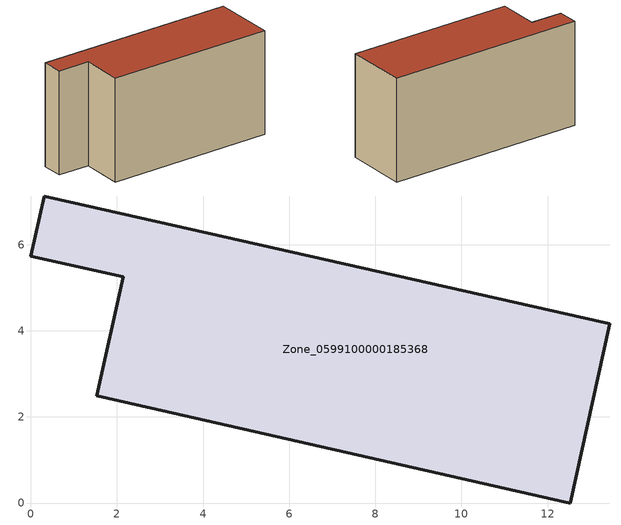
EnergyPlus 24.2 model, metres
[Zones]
Zone_0599100000185368
 floor ground (C_G): 13.44,4.16 12.53,0 1.53,2.49 2.15,5.25 0,5.73 0.32,7.13 z0
 wall outside (C_F): 12.53,0 13.44,4.16 0.32,7.13 0,5.73 2.15,5.25 1.53,2.49 12.53,0 z0:7.06
 roof outside (C_R): 1.53,2.49 12.53,0 13.44,4.16 0.32,7.13 0,5.73 2.15,5.25 z7.06
[BUILDING]
Pand.0599100000185368: North Axis=0; Terrain=City; Loads Convergence Tolerance Value=0.04; Temperature Convergence Tolerance Value=0.4; Solar Distribution=FullExterior; Maximum Number of Warmup Days=25; Minimum Number of Warmup Days=1
[Site:Location]
Rotterdam.The.Hague.AP_ZH_NLD Design_Conditions: Latitude=51.96; Longitude=4.45; Time Zone=1; Elevation=-4.5
[SITE:GROUNDTEMPERATURE:BUILDINGSURFACE]
18, 18, 18, 18, 18, 18, 18, 18, 18, 18, 18, 18
[MATERIAL] Thermal Absorptance=0.9; Solar Absorptance=0.7; Visible Absorptance=0.7
Name | Roughness | Thickness | Conductivity | Density | Specific Heat
G.TI.1946 | MediumSmooth | 0.15 | 1 | 540 | 1210
F.TI.1946 | Rough | 0.3 | 0.857143 | 1920 | 840
R.TI.1946 | MediumRough | 0.2 | 0.1 | 1500 | 1000
[CONSTRUCTION]
C_G: G.TI.1946
C_F: F.TI.1946
C_R: R.TI.1946
[ZONE]
Zone_0599100000185368: Type=1; Multiplier=1; Ceiling Height=Autocalculate; Volume=Autocalculate; Floor Area=autocalculate; Part of Total Floor Area=Yes
[ZONEINFILTRATION:DESIGNFLOWRATE]
Infil_Zone_0599100000185368: Zone or ZoneList or Space or SpaceList=Zone_0599100000185368; Schedule=AlwaysOn; Design Flow Rate Calculation Method=Flow/Area; Flow Rate per Floor Area=0.003; Constant Term Coefficient=1; Temperature Term Coefficient=0; Velocity Term Coefficient=0; Velocity Squared Term Coefficient=0
[HVACTEMPLATE:ZONE:IDEALLOADSAIRSYSTEM]
Zone_0599100000185368: Maximum Heating Supply Air Temperature=50; Minimum Cooling Supply Air Temperature=13; Maximum Heating Supply Air Humidity Ratio=0.0156; Minimum Cooling Supply Air Humidity Ratio=0.0077; Heating Limit=NoLimit; Cooling Limit=NoLimit; Dehumidification Control Type=ConstantSensibleHeatRatio; Cooling Sensible Heat Ratio=0.7; Dehumidification Setpoint=60; Humidification Control Type=None; Humidification Setpoint=30; Outdoor Air Method=None; Outdoor Air Flow Rate per Person=0.00944; Outdoor Air Flow Rate per Zone Floor Area=0; Outdoor Air Flow Rate per Zone=0; Demand Controlled Ventilation Type=None; Outdoor Air Economizer Type=NoEconomizer; Heat Recovery Type=None; Sensible Heat Recovery Effectiveness=0.7; Latent Heat Recovery Effectiveness=0.65
[ZONECONTROL:THERMOSTAT]
ThermostatControl_Zone_0599100000185368: Zone or ZoneList=Zone_0599100000185368; Control Type Schedule=DualSetpointControlType; Control 1=Thermostat_Zone_0599100000185368; Temperature Difference Between Cutout And Setpoint=0
[THERMOSTATSETPOINT:DUALSETPOINT]
Thermostat_Zone_0599100000185368: Heating Setpoint Temperature Schedule=HeatingSetpoint_Zone_0599100000185368; Cooling Setpoint Temperature Schedule=CoolingSetpoint_Zone_0599100000185368
[SCHEDULE:COMPACT]
HeatingSetpoint_Zone_0599100000185368: Through: 12/31, For: AllDays, Until: 24:00, 21
CoolingSetpoint_Zone_0599100000185368: Through: 12/31, For: AllDays, Until: 24:00, 24
DualSetpointControlType: Through: 12/31, For: AllDays, Until: 24:00, 4
AlwaysOn: Through: 12/31, For: AllDays, Until: 24:00, 1
